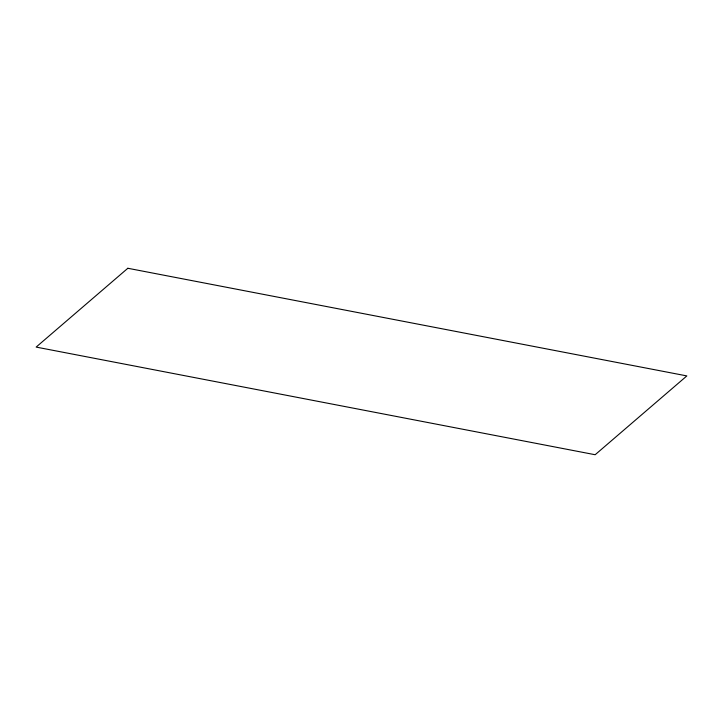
<?xml version="1.0" encoding="UTF-8"?>
<svg xmlns="http://www.w3.org/2000/svg" width="723" height="723" viewBox="0 0 723 723"><rect width="100%" height="100%" fill="white"/><g stroke="black" fill="none" stroke-linecap="round" stroke-linejoin="round"><path stroke-width="1.08" d="M127.844 268.269L36.15 347.085L595.156 454.731L686.85 375.915L127.844 268.269"/></g></svg>
